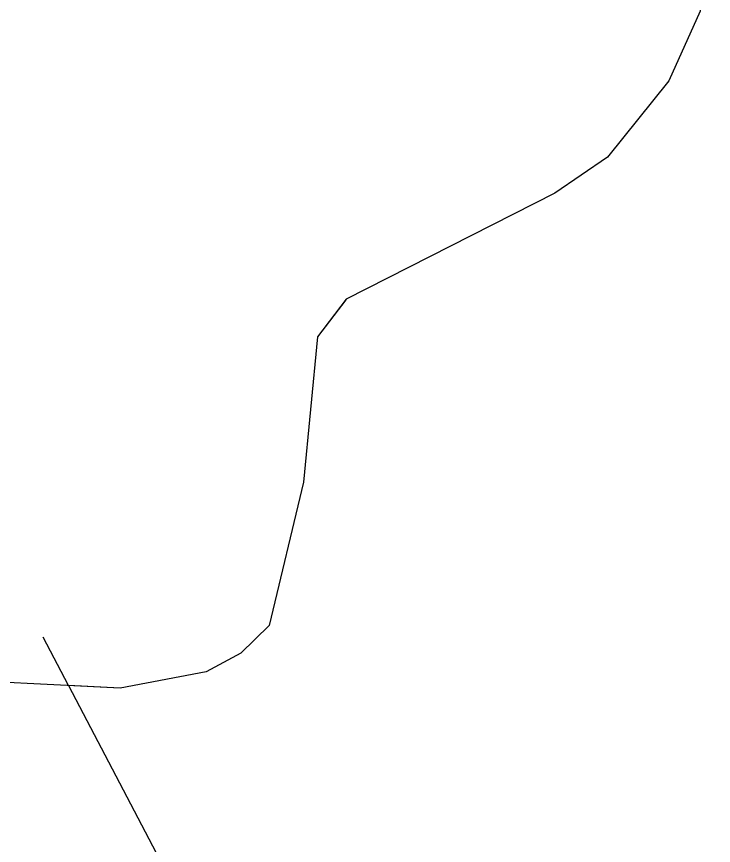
# Model space of a CAD drawing. Header units: inches. Extents: x 653559 to 669309, y 7245317 to 7256454.
# Drawn here: x 655073.7 to 655127.9, y 7252906.2 to 7252970.7 of the extents above; entities that cross this region are included whole.
import ezdxf

# ---------------------------------------------------------------- set-up
doc = ezdxf.new("R2010")
doc.units = ezdxf.units.IN
doc.header["$MEASUREMENT"] = 0
for name, color, linetype in [('Alambrados', 7, 'Continuous'), ('Cauce', 5, 'Continuous'), ('Perimetral', 190, 'Continuous')]:
    doc.layers.add(name, color=color, linetype=linetype)

msp = doc.modelspace()

# ---------------------------------------------------------------- linework, layer by layer
at = {"layer": 'Alambrados'}
msp.add_polyline3d([(655077.756, 7252918.614, 0), (655075.78, 7252922.385, 0)], dxfattribs=at)
at = {"layer": 'Cauce', "color": 160}
msp.add_polyline3d([(655157.32, 7253036.42, 0), (655152.81, 7253034.37, 0), (655148.81, 7253033.13, 0), (655142.61, 7253032.25, 0), (655139.12, 7253030.74, 0), (655133.75, 7253026.04, 0), (655128.79, 7253020.41, 0), (655122.69, 7253010.86, 0), (655121.52, 7253007.08, 0), (655122.14, 7253000.11, 0), (655127.68, 7252977.34, 0), (655126.91, 7252971.08, 0), (655124.46, 7252965.66, 0), (655119.68, 7252959.72, 0), (655115.58, 7252956.91, 0), (655099.36, 7252948.66, 0), (655097.11, 7252945.75, 0), (655096.04, 7252934.44, 0), (655093.36, 7252923.3, 0), (655091.15, 7252921.13, 0), (655088.46, 7252919.69, 0), (655081.76, 7252918.42, 0), (655071.43, 7252918.92, 0)], dxfattribs=at)
at = {"layer": 'Perimetral', "color": 200}
msp.add_polyline3d([(655126.91, 7252971.08, 0), (655124.46, 7252965.66, 0), (655119.68, 7252959.72, 0), (655115.58, 7252956.91, 0), (655099.36, 7252948.66, 0), (655099.321, 7252948.609, 0), (655097.11, 7252945.75, 0), (655096.04, 7252934.44, 0), (655093.36, 7252923.3, 0), (655091.15, 7252921.13, 0), (655088.46, 7252919.69, 0), (655081.76, 7252918.42, 0), (655077.756, 7252918.614, 0), (655097.896, 7252880.163, 0)], dxfattribs=at)

doc.saveas('drawing.dxf')
